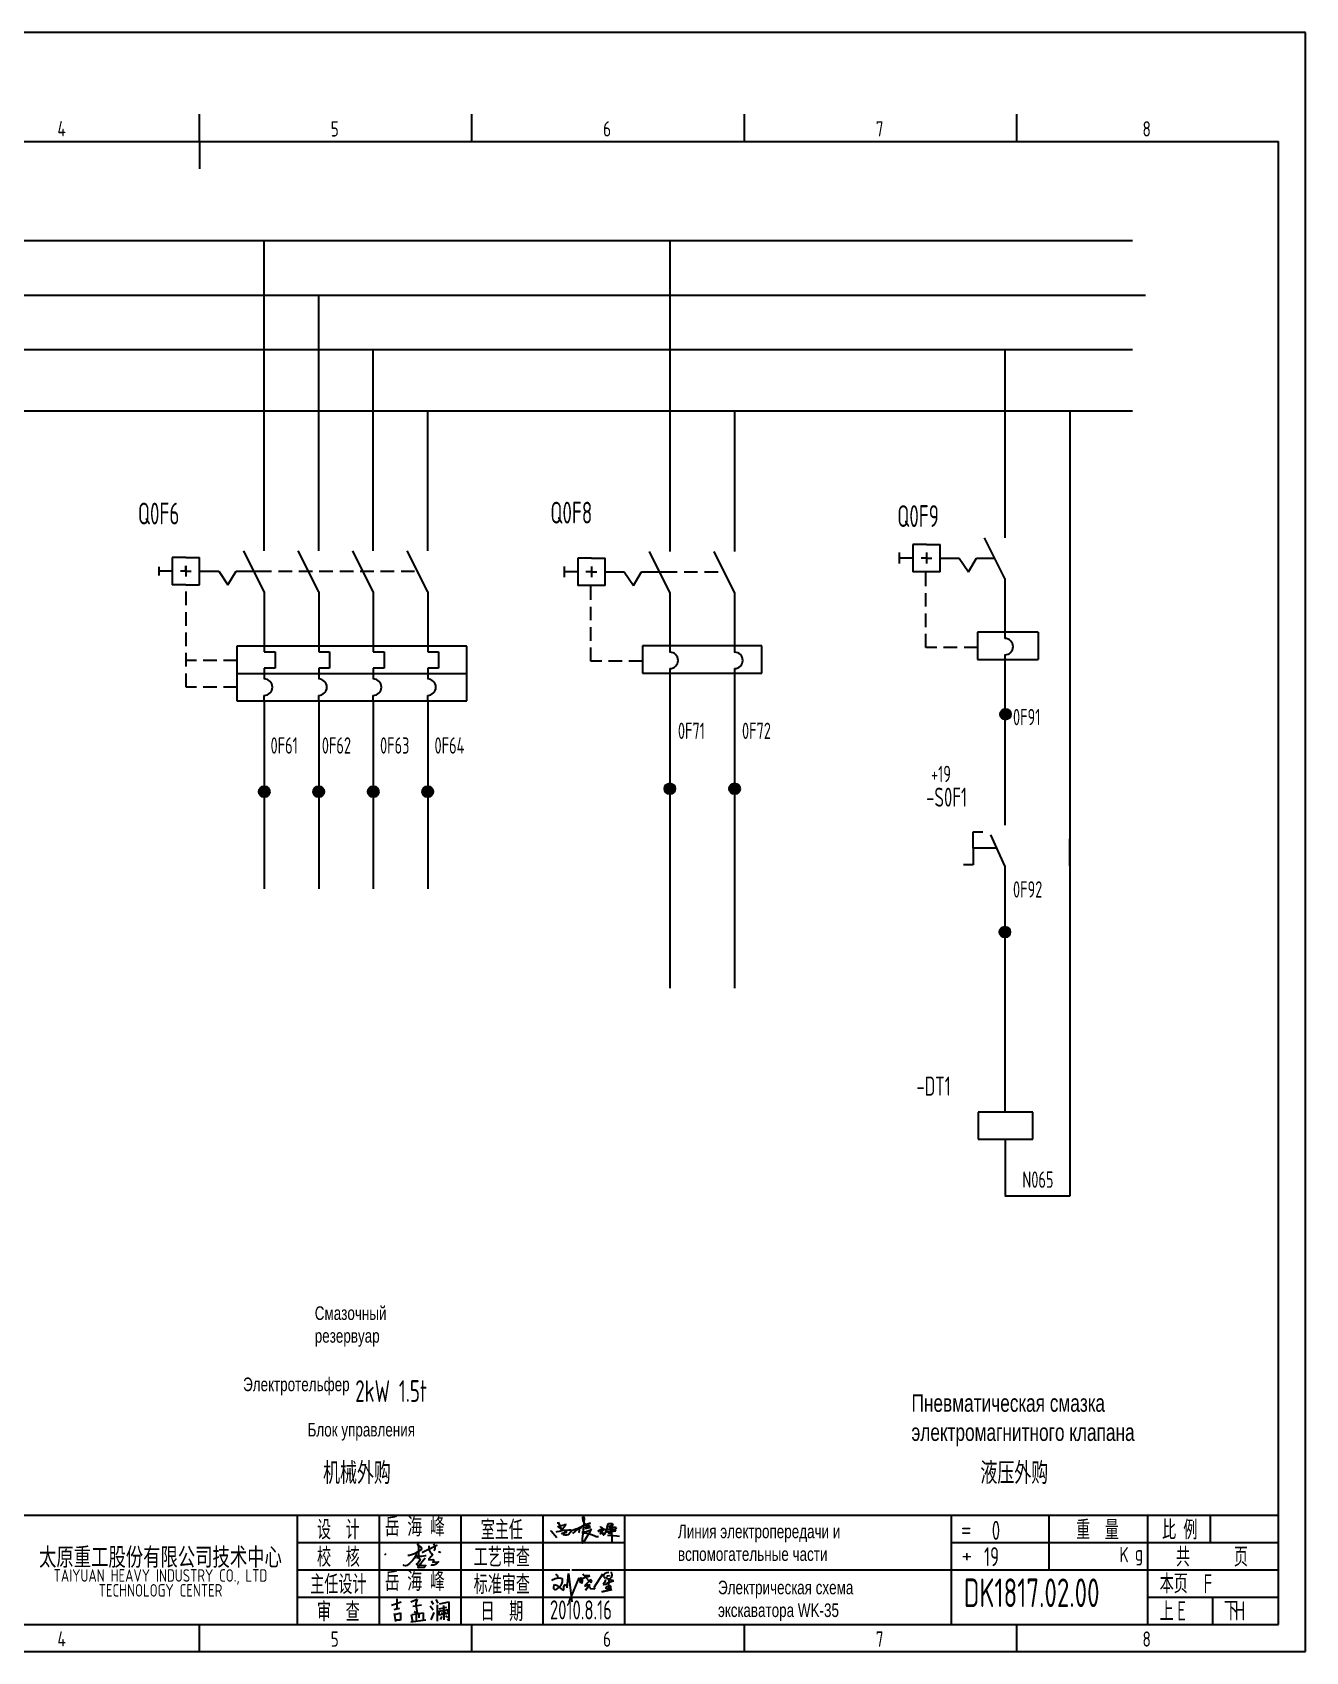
# Model space of a CAD drawing. Header units: millimetres. Extents: x 743 to 25007, y -5378 to 2245.
# Drawn here: x 6017.9 to 6251.5, y -1169 to -872 of the extents above; entities that cross this region are included whole.
import ezdxf
from ezdxf.enums import TextEntityAlignment as Align

# ---------------------------------------------------------------- set-up
doc = ezdxf.new("R2010")
doc.units = ezdxf.units.MM
doc.header["$LTSCALE"] = 10
doc.header["$MEASUREMENT"] = 0
doc.linetypes.add('DASHED2', pattern=[0.375, 0.25, -0.125])
doc.linetypes.add('HIDDEN', pattern=[0.375, 0.25, -0.125])
for name, color, linetype in [('11', 3, 'Continuous'), ('CONTINUOUS', 7, 'Continuous'), ('DASHED', 7, 'HIDDEN')]:
    doc.layers.add(name, color=color, linetype=linetype)
doc.styles.add('ROMAN', font='ROMANC.shx', dxfattribs={"width": 0.7, "height": 0.7})
doc.styles.get("Standard").update_dxf_attribs({"font": 'isocp', "width": 0.707, "bigfont": 'intecad.shx'})

# ---------------------------------------------------------------- blocks, each defined once
blk = doc.blocks.new('A$C5BE500A0')
for p, q in [((15.3, 41.2), (22.2, 26.1)), ((15.3, 40.1), (15.3, 41.2)), ((15.4, 37.7), (15.3, 40.1)), ((15.4, 32.4), (21, 34.6)), ((15.5, 31.8), (15.4, 32.4)), ((21, 34.6), (24.5, 35.1)), ((24.5, 35.1), (28.2, 35.6)), ((29.4, 34), (26.8, 30.7)), ((28.2, 35.6), (30.2, 36.8)), ((30.2, 38), (29.4, 34)), ((30.2, 36.8), (30.2, 38)), ((59.1, 30.4), (64.7, 33.7)), ((64.4, 48.9), (64.5, 51.6)), ((65.3, 44.3), (64.4, 48.9)), ((64.5, 51.6), (65.9, 52.2)), ((67.1, 48.5), (64.5, 17.9)), ((64.7, 33.7), (72, 37.3)), ((67.5, 39.5), (65.3, 44.3)), ((65.9, 52.2), (66.5, 51.5)), ((66.5, 51.5), (67.1, 48.5)), ((70.3, 36.3), (67.5, 39.5)), ((69.9, 34.1), (69.7, 33.3)), ((69.7, 33.3), (71.9, 33.6)), ((74.6, 36.5), (69.9, 34.1)), ((73.8, 32.8), (70.3, 36.3)), ((71.9, 33.6), (75.3, 34.2)), ((72, 37.3), (77.8, 39)), ((77.7, 30.8), (73.8, 32.8)), ((79.7, 39.2), (74.6, 36.5)), ((76.7, 32.6), (74.8, 31.8)), ((75.3, 34.2), (77, 34.5)), ((77.7, 33.5), (76.7, 32.6)), ((77, 34.5), (78, 34.1)), ((78, 34.1), (77.7, 33.5)), ((77.8, 39), (79.7, 39.2)), ((117.4, 32.7), (112.9, 30.9)), ((113.3, 30.9), (114.4, 35)), ((114.4, 35), (115.4, 38.4)), ((115.4, 38.4), (118.1, 38.8)), ((122.1, 34.8), (117.4, 32.7)), ((118.1, 38.8), (123.3, 38.3)), ((124.7, 36.8), (122.1, 34.8)), ((123.3, 38.3), (124.7, 36.8)), ((0, 24.1), (1.5, 23.9)), ((1.5, 23.9), (12.6, 10.8)), ((11.6, 21), (13.8, 22.8)), ((13.8, 22.8), (17.9, 23.5)), ((19.1, 30.1), (15.5, 31.8)), ((17.9, 23.5), (26, 24.9)), ((22.2, 26.1), (19.1, 30.1)), ((22.6, 18.1), (23.6, 19.3)), ((23.7, 17.3), (22.6, 18.1)), ((23.3, 27.9), (23.1, 27.8)), ((25.3, 29.5), (23.3, 27.9)), ((23.6, 19.3), (25.8, 19.9)), ((26.1, 16.2), (24.9, 15)), ((26.8, 30.7), (25.3, 29.5)), ((25.8, 19.9), (29.2, 20.8)), ((26, 24.9), (36.8, 26.1)), ((28.4, 20), (26.1, 16.2)), ((29.4, 15.2), (28.2, 15.7)), ((29.5, 22.1), (28.4, 20)), ((29.2, 20.8), (33, 21.4)), ((32.4, 15.1), (29.4, 15.2)), ((30.2, 22.7), (29.5, 22.1)), ((31.6, 22.6), (30.2, 22.7)), ((32.8, 22.1), (31.6, 22.6)), ((35, 16.2), (32.4, 15.1)), ((33, 21.4), (32.8, 22.1)), ((37.6, 17.7), (35, 16.2)), ((36.8, 26.1), (40.9, 26)), ((39.7, 20.3), (37.6, 17.7)), ((40.8, 21.6), (39.7, 20.3)), ((40.2, 22.8), (44.3, 25.4)), ((41.7, 24.4), (40.8, 21.6)), ((40.9, 26), (41.7, 24.4)), ((44.3, 25.4), (50.6, 27.7)), ((44.7, 18.7), (49.1, 22.6)), ((49.1, 22.6), (54.4, 27.2)), ((50.6, 27.7), (56.2, 29.3)), ((54.4, 27.2), (59.1, 30.4)), ((56.8, 20.6), (55.9, 19.6)), ((56.2, 29.3), (60.8, 29.6)), ((56.7, 31.7), (57.4, 29.6)), ((57.6, 25), (56.8, 20.6)), ((57.4, 29.6), (57.6, 25)), ((60.8, 29.6), (62.2, 29.2)), ((66.6, 21), (62.5, 20.6)), ((62.5, 20.6), (75.7, 18.4)), ((64.5, 17.9), (63.3, 8.5)), ((63.3, 8.5), (63.5, 0.1)), ((63.5, 0.1), (64.3, 0)), ((64.3, 0), (67.5, 2.5)), ((69.8, 21.4), (66.6, 21)), ((67.5, 2.5), (73.8, 13.7)), ((68.3, 28.6), (72.6, 29.4)), ((69.3, 29), (68.3, 28.6)), ((72, 30.5), (69.3, 29)), ((76.7, 24.1), (69.8, 21.4)), ((74.8, 31.8), (72, 30.5)), ((72.6, 29.4), (78.2, 30.4)), ((73.8, 13.7), (77.7, 20)), ((75.7, 18.4), (81.9, 16.6)), ((79.9, 25.4), (76.7, 24.1)), ((80.1, 30.5), (77.7, 30.8)), ((77.7, 20), (81.2, 25.6)), ((78.2, 30.4), (80.1, 30.5)), ((82.1, 26.9), (79.9, 25.4)), ((81.2, 25.6), (82.1, 26.9)), ((81.9, 16.6), (87.3, 14.8)), ((87.3, 14.8), (91.3, 12.9)), ((91.3, 12.9), (94.8, 12.6)), ((94.5, 25.2), (94.9, 23.9)), ((94.8, 12.6), (95.8, 12.8)), ((94.9, 23.9), (95.3, 23)), ((95.3, 23), (95.8, 22.8)), ((95.8, 22.8), (97, 23.3)), ((97, 23.3), (97.8, 25.3)), ((98.5, 23.8), (97.4, 25.9)), ((97.8, 25.3), (100.8, 27)), ((101.1, 23.3), (98.5, 23.8)), ((99, 31.4), (100.1, 32)), ((100.7, 21.1), (99.2, 17.4)), ((99.2, 17.4), (101.9, 20.9)), ((100.1, 32), (101.1, 31.6)), ((102.1, 27.7), (100.7, 21.1)), ((100.8, 27), (103.5, 26.5)), ((101.1, 31.6), (102.1, 30.6)), ((103.3, 23.7), (101.1, 23.3)), ((101.9, 20.9), (103.1, 21.8)), ((102.1, 30.6), (102.1, 27.7)), ((103.1, 21.8), (103.7, 20.1)), ((104.7, 23.9), (103.3, 23.7)), ((103.5, 26.5), (104.5, 25.2)), ((103.7, 20.1), (103.9, 18.5)), ((103.9, 18.5), (105, 16.1)), ((104.2, 28.7), (108.3, 26.3)), ((104.5, 25.2), (104.7, 23.9)), ((105, 16.1), (106.4, 15.7)), ((106.4, 15.7), (107.7, 17.3)), ((107.7, 17.3), (110.9, 22.6)), ((108.3, 26.3), (115.7, 20.2)), ((110.9, 22.6), (113.3, 30.9)), ((111.7, 21.6), (125.7, 23.5)), ((115.4, 22.1), (111.7, 21.6)), ((112.9, 30.9), (112.3, 30.9)), ((112.9, 26.9), (127.4, 26.5)), ((124.7, 26.6), (112.9, 26.9)), ((113.4, 15.2), (124.8, 14.7)), ((122.5, 23.3), (115.4, 22.1)), ((115.7, 20.2), (118.5, 18.9)), ((116.7, 30.8), (120.9, 31.8)), ((118.5, 18.9), (120.8, 19.6)), ((120.8, 19.6), (121.1, 20.7)), ((120.9, 31.8), (124.1, 32)), ((121.7, 31.5), (122.2, 1.9)), ((123, 28.1), (121.7, 31.5)), ((126.4, 24.6), (122.5, 23.3)), ((128.2, 25.5), (123, 28.1)), ((124.1, 32), (129.1, 31.3)), ((128.1, 26.7), (124.7, 26.6)), ((124.8, 14.7), (132, 14.1)), ((125.7, 23.5), (130.1, 23.8)), ((127.4, 26.5), (126.4, 24.6)), ((130.2, 28.3), (128.1, 26.7)), ((130.5, 24.3), (128.2, 25.5)), ((129.1, 31.3), (130.7, 30.3)), ((130.1, 23.8), (130.5, 24.3)), ((130.7, 30.3), (130.2, 28.3)), ((132, 14.1), (137.3, 13.6))]:
    blk.add_line(p, q)
blk = doc.blocks.new('lf')
for points in [[(409.4, 317.6), (411.9, 317.6), (420.7, 320.5), (429.4, 326.1), (429, 328.4), (426.7, 330.1), (424.2, 331.3), (423.4, 332.6), (424.4, 333.4), (425, 330.7), (425, 327.4), (425, 324.7), (424.8, 321.8), (424.8, 320.3), (424.8, 318.7), (425, 314.7), (425, 313), (424.8, 313)], [(432.1, 320.3), (430.6, 321.6), (450.9, 331.7), (450.9, 332.2)], [(439.5, 330.9), (440, 324.5), (442, 320.7)], [(446.2, 333.8), (448.1, 330.5), (448.1, 326.7), (446.6, 323.8)], [(421.5, 320.1), (421.3, 317.6), (420, 315.1), (418.6, 312.6), (416.7, 310.5), (414.9, 308.5), (411.9, 305.6), (410.1, 304.1), (408, 302.6), (406.1, 302), (403.6, 302.6), (403.6, 303.5), (403.9, 303.5)], [(421.3, 316.2), (424.8, 315.9), (427.1, 316), (429.8, 316), (434.8, 316.8), (436, 316.8)], [(421.9, 314.1), (423.8, 314.1), (425.4, 313.7), (426, 313), (426.9, 312), (427.1, 312), (426.5, 310.5), (426.1, 309.5), (424.2, 306.6), (423.1, 305.4), (422.1, 304.5), (423.2, 303.3), (427.3, 303.1), (429.8, 303.1), (432.3, 302.9), (435.4, 302.7), (433.1, 299.9), (424.6, 299.5), (424, 300.4), (425.6, 303.3), (434.3, 313.5)], [(441.8, 320.7), (443.7, 320.1), (444.9, 317.6), (443.1, 315.5), (439.7, 311.8), (439.8, 310.6), (445.4, 311.2), (447, 310.3), (445.6, 307.4), (453.6, 308), (450.3, 304.7), (447, 303.3), (443.7, 303.1), (442.9, 303.7)], [(453.4, 322.4), (454.9, 322.2), (455.7, 321.8), (456.1, 321.6), (456.3, 321.4)]]:
    blk.add_lwpolyline(points)

msp = doc.modelspace()

# ---------------------------------------------------------------- hatches: boundary and pattern name
at = {"linetype": 'HIDDEN'}
h = msp.add_hatch(color=0, dxfattribs=at)
edge = h.paths.add_edge_path()
edge.add_arc((6196.43, -997.03), 1, 0, 360)
h = msp.add_hatch(color=0, dxfattribs=at)
edge = h.paths.add_edge_path()
edge.add_arc((6134.83, -1010.7), 1, 0, 360)
h = msp.add_hatch(color=0, dxfattribs=at)
edge = h.paths.add_edge_path()
edge.add_arc((6146.72, -1010.7), 1, 0, 360)
h = msp.add_hatch(color=0, dxfattribs=at)
edge = h.paths.add_edge_path()
edge.add_arc((6060.4, -1011.23), 1, 0, 360)
h = msp.add_hatch(color=0, dxfattribs=at)
edge = h.paths.add_edge_path()
edge.add_arc((6070.4, -1011.23), 1, 0, 360)
h = msp.add_hatch(color=0, dxfattribs=at)
edge = h.paths.add_edge_path()
edge.add_arc((6080.4, -1011.23), 1, 0, 360)
h = msp.add_hatch(color=0, dxfattribs=at)
edge = h.paths.add_edge_path()
edge.add_arc((6090.4, -1011.23), 1, 0, 360)
h = msp.add_hatch(color=0, dxfattribs=at)
edge = h.paths.add_edge_path()
edge.add_arc((6196.31, -1036.98), 1, 0, 360)

# ---------------------------------------------------------------- linework, layer by layer
at = {"linetype": 'DASHED2'}
msp.add_line((6041.04, -969.97), (6041.04, -971.58), dxfattribs=at)
for p, q in [((6134.83, -1010.11), (6134.83, -1010.84)), ((6146.72, -1010.8), (6146.72, -1047.26)), ((6190.49, -1021.62), (6190.49, -1018.61)), ((6190.49, -1018.61), (6192.24, -1018.61)), ((6208.2, -1017.36), (6208.2, -1085.39)), ((6194.88, -1021.62), (6190.49, -1021.62)), ((6190.49, -1021.62), (6190.49, -1024.63)), ((6190.49, -1021.62), (6190.49, -1024.63)), ((6190.49, -1024.63), (6188.74, -1024.63)), ((6196.33, -1024.81), (6196.31, -1036.98)), ((6196.3, -1036.98), (6196.3, -1069.99)), ((6196.4, -1085.28), (6196.4, -1074.97)), ((6196.32, -1085.34), (6208.26, -1085.34)), ((6126.5, -1153.96), (6186.5, -1153.96)), ((6083.73, -1160.45), (6085.55, -1159.8)), ((6084.25, -1161.23), (6085.29, -1160.97)), ((6084.51, -1160.97), (6084.51, -1160.97)), ((6084.74, -1159.27), (6084.74, -1161.08)), ((6087.29, -1159.85), (6088.46, -1159.33)), ((6087.29, -1159.85), (6087.29, -1159.85)), ((6087.68, -1160.62), (6089.23, -1160.37)), ((6088.46, -1159.33), (6088.2, -1160.11)), ((6088.2, -1160.11), (6088.2, -1160.37)), ((6088.2, -1160.37), (6088.46, -1161.92)), ((6090.87, -1160.56), (6091.42, -1161.29)), ((6091.05, -1159.62), (6091.42, -1160.26)), ((6091.87, -1159.41), (6092.24, -1160.05)), ((6092.12, -1160.35), (6092.12, -1163.35)), ((6092.48, -1161.14), (6093.91, -1160.83)), ((6092.57, -1160.2), (6094.27, -1159.83)), ((6093.27, -1160.5), (6093.36, -1163.11)), ((6094.27, -1159.83), (6094.3, -1159.83)), ((6094.3, -1159.83), (6094.3, -1163.29)), ((6084.25, -1162), (6084.51, -1163.43)), ((6084.38, -1162.13), (6085.42, -1161.87)), ((6085.42, -1163.17), (6084.38, -1163.17)), ((6085.42, -1161.87), (6085.42, -1163.17)), ((6087.3, -1163.48), (6090.06, -1163.11)), ((6087.36, -1162.13), (6087.62, -1163.43)), ((6087.49, -1162.13), (6089.56, -1161.87)), ((6088.46, -1161.92), (6087.94, -1161.66)), ((6088.27, -1162.13), (6088.27, -1163.17)), ((6088.79, -1162), (6088.79, -1162.78)), ((6089.56, -1161.87), (6089.56, -1163.3)), ((6091.05, -1163.11), (6091.57, -1161.77)), ((6092.42, -1161.5), (6092.45, -1162.2)), ((6094.12, -1161.29), (6092.45, -1161.62)), ((6092.45, -1162.2), (6094.24, -1161.9)), ((6093.01, -1162.54), (6092.67, -1163.05)), ((6092.88, -1161.8), (6093.06, -1161.96)), ((6093.69, -1161.62), (6093.51, -1161.96)), ((6093.69, -1162.37), (6094.03, -1162.71)), ((6094.3, -1163.29), (6094.03, -1162.99)), ((6094.24, -1161.9), (6094.12, -1161.29))]:
    msp.add_line(p, q)
at = {"color": 0, "linetype": 'ByBlock'}
msp.add_line((6196.33, -1024.81), (6193.74, -1019.12), dxfattribs=at)
at = {"layer": 'CONTINUOUS', "color": 3}
for p, q in [((6251.5, -871.96), (5831.5, -871.96)), ((6251.5, -1168.96), (6251.5, -871.96)), ((5831.5, -1168.96), (6251.5, -1168.96))]:
    msp.add_line(p, q, dxfattribs=at)
at = {"layer": 'CONTINUOUS'}
for p, q in [((6048.5, -891.96), (6048.5, -886.96)), ((5851.5, -891.96), (6246.5, -891.96)), ((6048.5, -891.96), (6048.5, -896.96)), ((6246.5, -1163.96), (6246.5, -891.96)), ((5868.93, -910.15), (6219.72, -910.15)), ((6060.4, -967.06), (6060.4, -910.15)), ((6134.83, -910.15), (6134.83, -967.18)), ((5868.93, -920.15), (6222.13, -920.15)), ((6070.4, -967.06), (6070.4, -920.15)), ((5868.93, -930.15), (6219.72, -930.15)), ((6080.4, -967.06), (6080.4, -930.15)), ((6196.31, -930.15), (6196.31, -964.66)), ((5868.93, -941.37), (6219.72, -941.37)), ((6090.4, -967.06), (6090.4, -941.37)), ((6146.72, -941.37), (6146.72, -967.18)), ((6208.2, -941.37), (6208.2, -1017.36)), ((6196.31, -972.16), (6192.56, -964.66)), ((6060.4, -974.56), (6056.65, -967.06)), ((6070.4, -974.56), (6066.65, -967.06)), ((6080.4, -974.56), (6076.65, -967.06)), ((6090.4, -974.56), (6086.65, -967.06)), ((6134.83, -974.68), (6131.08, -967.18)), ((6146.72, -974.68), (6142.97, -967.18)), ((6176.92, -967.38), (6176.92, -969.38)), ((6181.92, -965.88), (6179.42, -965.88)), ((6179.42, -965.88), (6179.42, -970.88)), ((6181.92, -965.88), (6184.42, -965.88)), ((6181.92, -967.38), (6181.92, -969.38)), ((6184.42, -970.88), (6184.42, -965.88)), ((6043.51, -970.78), (6041.01, -970.78)), ((6046.01, -968.28), (6043.51, -968.28)), ((6043.51, -968.28), (6043.51, -973.28)), ((6046.01, -970.78), (6045.01, -970.78)), ((6046.01, -968.28), (6048.51, -968.28)), ((6046.01, -970.78), (6046.01, -969.78)), ((6046.01, -969.78), (6046.01, -971.78)), ((6046.01, -969.78), (6046.01, -971.78)), ((6046.01, -970.78), (6047.01, -970.78)), ((6048.51, -973.28), (6048.51, -968.28)), ((6048.51, -970.78), (6052.04, -970.78)), ((6052.04, -970.78), (6053.72, -973.32)), ((6053.72, -973.32), (6055.23, -970.81)), ((6055.23, -970.81), (6059.25, -970.81)), ((6115.44, -969.9), (6115.44, -971.9)), ((6117.94, -970.9), (6115.44, -970.9)), ((6120.44, -968.4), (6117.94, -968.4)), ((6117.94, -968.4), (6117.94, -973.4)), ((6120.44, -970.9), (6119.44, -970.9)), ((6120.44, -968.4), (6122.94, -968.4)), ((6120.44, -969.9), (6120.44, -971.9)), ((6120.44, -970.9), (6121.44, -970.9)), ((6122.94, -973.4), (6122.94, -968.4)), ((6122.94, -970.9), (6126.46, -970.9)), ((6126.46, -970.9), (6128.14, -973.44)), ((6128.14, -973.44), (6129.65, -970.93)), ((6129.65, -970.93), (6133.68, -970.93)), ((6179.42, -968.38), (6176.92, -968.38)), ((6184.44, -970.88), (6179.42, -970.88)), ((6181.92, -968.38), (6180.92, -968.38)), ((6181.92, -968.38), (6182.92, -968.38)), ((6184.42, -968.38), (6187.94, -968.38)), ((6187.94, -968.38), (6189.62, -970.92)), ((6189.62, -970.92), (6191.13, -968.41)), ((6191.13, -968.41), (6194.43, -968.41)), ((6046.01, -973.28), (6043.51, -973.28)), ((6046.01, -973.28), (6048.51, -973.28)), ((6122.96, -973.4), (6117.94, -973.4)), ((6196.31, -972.16), (6196.31, -982.16)), ((6060.4, -974.56), (6060.4, -984.56)), ((6070.4, -974.56), (6070.4, -984.56)), ((6080.4, -974.56), (6080.4, -984.56)), ((6090.4, -974.56), (6090.4, -984.56)), ((6134.83, -974.68), (6134.83, -984.68)), ((6146.72, -974.68), (6146.72, -984.68)), ((6202.4, -981.96), (6191.31, -981.96)), ((6191.31, -981.96), (6191.31, -986.96)), ((6196.31, -981.13), (6196.31, -983.13)), ((6202.4, -981.96), (6202.4, -986.96)), ((6055.4, -984.56), (6055.4, -994.56)), ((6097.59, -984.56), (6055.4, -984.56)), ((6060.4, -984.56), (6060.4, -985.56)), ((6060.4, -985.56), (6062.4, -985.56)), ((6062.4, -985.56), (6062.4, -988.56)), ((6070.4, -984.56), (6070.4, -985.56)), ((6070.4, -985.56), (6072.4, -985.56)), ((6072.4, -985.56), (6072.4, -988.56)), ((6080.4, -984.56), (6080.4, -985.56)), ((6080.4, -985.56), (6082.4, -985.56)), ((6082.4, -985.56), (6082.4, -988.56)), ((6090.4, -984.56), (6090.4, -985.56)), ((6090.4, -985.56), (6092.4, -985.56)), ((6092.4, -985.56), (6092.4, -988.56)), ((6097.59, -994.56), (6097.59, -984.56)), ((6151.72, -984.48), (6129.83, -984.48)), ((6129.83, -984.48), (6129.83, -989.48)), ((6134.83, -983.65), (6134.83, -985.65)), ((6146.72, -983.65), (6146.72, -985.65)), ((6151.72, -989.48), (6151.72, -984.48)), ((6060.4, -988.56), (6060.4, -990.56)), ((6062.4, -988.56), (6060.4, -988.56)), ((6070.4, -988.56), (6070.4, -990.56)), ((6072.4, -988.56), (6070.4, -988.56)), ((6082.4, -988.56), (6080.4, -988.56)), ((6080.4, -988.56), (6080.4, -990.56)), ((6092.4, -988.56), (6090.4, -988.56)), ((6090.4, -988.56), (6090.4, -990.56)), ((6134.83, -988.65), (6134.83, -1010.11)), ((6146.72, -988.65), (6146.72, -1010.11)), ((6191.31, -986.96), (6202.4, -986.96)), ((6196.31, -986.13), (6196.31, -1017.36)), ((6055.4, -989.56), (6097.59, -989.56)), ((6129.83, -989.48), (6151.72, -989.48)), ((6055.4, -994.56), (6097.59, -994.56)), ((6060.4, -994.56), (6060.4, -993.56)), ((6060.4, -994.56), (6060.4, -1029.06)), ((6070.4, -994.56), (6070.4, -993.56)), ((6070.4, -994.56), (6070.4, -1029.06)), ((6080.4, -994.56), (6080.4, -993.56)), ((6080.4, -994.56), (6080.4, -1029.06)), ((6090.4, -994.56), (6090.4, -993.56)), ((6090.4, -994.56), (6090.4, -1029.06)), ((6060.4, -1011.27), (6060.4, -1011.27)), ((6070.4, -1011.27), (6070.4, -1011.27)), ((6080.4, -1011.27), (6080.4, -1011.27)), ((6090.4, -1011.27), (6090.4, -1011.27)), ((6134.83, -1010.75), (6134.83, -1010.75)), ((6134.83, -1010.8), (6134.83, -1047.26)), ((6146.72, -1010.11), (6146.72, -1016.53)), ((6146.72, -1010.75), (6146.72, -1010.75)), ((6208.2, -1024.86), (6208.2, -1019.86)), ((6196.31, -1037.02), (6196.31, -1037.02)), ((6208.2, -1037.02), (6208.2, -1037.02)), ((6201.42, -1069.99), (6191.42, -1069.99)), ((6191.42, -1069.99), (6191.42, -1074.99)), ((6201.42, -1074.99), (6201.42, -1069.99)), ((6191.42, -1074.99), (6196.42, -1074.99)), ((6196.42, -1074.99), (6201.42, -1074.99)), ((6234, -1143.96), (6234, -1148.96)), ((6082.51, -1151.19), (6082.76, -1150.98)), ((6082.51, -1151.19), (6082.76, -1150.98)), ((6082.51, -1151.19), (6082.76, -1150.98)), ((6082.51, -1151.19), (6082.76, -1150.98)), ((6113.82, -1154.77), (6114.18, -1154.97)), ((6113.82, -1154.77), (6114.18, -1154.97)), ((6113.82, -1154.77), (6114.18, -1154.97)), ((6113.82, -1154.77), (6114.18, -1154.97)), ((6114.18, -1154.97), (6114.23, -1155.12)), ((6114.18, -1154.97), (6114.23, -1155.12)), ((6114.18, -1154.97), (6114.23, -1155.12)), ((6114.18, -1154.97), (6114.23, -1155.12)), ((6114.23, -1155.12), (6114.23, -1155.43)), ((6114.23, -1155.12), (6114.23, -1155.43)), ((6114.23, -1155.12), (6114.23, -1155.43)), ((6114.23, -1155.12), (6114.23, -1155.43)), ((6115.97, -1157.26), (6116.22, -1154.61)), ((6115.97, -1157.26), (6116.22, -1154.61)), ((6115.97, -1157.26), (6116.22, -1154.61)), ((6115.97, -1157.26), (6116.22, -1154.61)), ((6116.22, -1154.61), (6116.83, -1159.81)), ((6116.22, -1154.61), (6116.83, -1159.81)), ((6116.22, -1154.61), (6116.83, -1159.81)), ((6116.22, -1154.61), (6116.83, -1159.81)), ((6118.87, -1154.76), (6120.01, -1156.04)), ((6119.05, -1154.98), (6118.87, -1154.76)), ((6118.87, -1154.76), (6120.01, -1156.04)), ((6119.05, -1154.98), (6118.87, -1154.76)), ((6118.87, -1154.76), (6120.01, -1156.04)), ((6119.05, -1154.98), (6118.87, -1154.76)), ((6118.87, -1154.76), (6120.01, -1156.04)), ((6119.05, -1154.98), (6118.87, -1154.76)), ((6118.91, -1155.49), (6119.31, -1155.31)), ((6118.91, -1155.49), (6119.31, -1155.31)), ((6118.91, -1155.49), (6119.31, -1155.31)), ((6118.91, -1155.49), (6119.31, -1155.31)), ((6120.16, -1155.05), (6119.05, -1154.98)), ((6120.16, -1155.05), (6119.05, -1154.98)), ((6120.16, -1155.05), (6119.05, -1154.98)), ((6120.16, -1155.05), (6119.05, -1154.98)), ((6119.31, -1155.31), (6119.82, -1155.16)), ((6119.31, -1155.31), (6119.82, -1155.16)), ((6119.31, -1155.31), (6119.82, -1155.16)), ((6119.31, -1155.31), (6119.82, -1155.16)), ((6119.82, -1155.16), (6120.16, -1155.05)), ((6119.82, -1155.16), (6120.16, -1155.05)), ((6119.82, -1155.16), (6120.16, -1155.05)), ((6119.82, -1155.16), (6120.16, -1155.05)), ((6121.03, -1157.05), (6122.53, -1154.67)), ((6121.03, -1157.05), (6122.53, -1154.67)), ((6121.03, -1157.05), (6122.53, -1154.67)), ((6121.03, -1157.05), (6122.53, -1154.67)), ((6122.52, -1154.74), (6122.65, -1155.17)), ((6122.52, -1154.74), (6122.65, -1155.17)), ((6122.52, -1154.74), (6122.65, -1155.17)), ((6122.52, -1154.74), (6122.65, -1155.17)), ((6122.62, -1155.01), (6122.98, -1154.58)), ((6122.62, -1155.01), (6122.98, -1154.58)), ((6122.62, -1155.01), (6122.98, -1154.58)), ((6122.62, -1155.01), (6122.98, -1154.58)), ((6122.65, -1155.17), (6122.88, -1155.43)), ((6122.65, -1155.17), (6122.88, -1155.43)), ((6122.65, -1155.17), (6122.88, -1155.43)), ((6122.65, -1155.17), (6122.88, -1155.43)), ((6122.98, -1154.58), (6123.27, -1154.48)), ((6122.98, -1154.58), (6123.27, -1154.48)), ((6122.98, -1154.58), (6123.27, -1154.48)), ((6122.98, -1154.58), (6123.27, -1154.48)), ((6123.21, -1155.43), (6123.27, -1155.2)), ((6123.21, -1155.43), (6123.27, -1155.2)), ((6123.21, -1155.43), (6123.27, -1155.2)), ((6123.21, -1155.43), (6123.27, -1155.2)), ((6123.27, -1154.48), (6123.66, -1154.39)), ((6123.27, -1154.48), (6123.66, -1154.39)), ((6123.27, -1154.48), (6123.66, -1154.39)), ((6123.27, -1154.48), (6123.66, -1154.39)), ((6123.27, -1155.2), (6123.47, -1155.04)), ((6123.27, -1155.2), (6123.47, -1155.04)), ((6123.27, -1155.2), (6123.47, -1155.04)), ((6123.27, -1155.2), (6123.47, -1155.04)), ((6123.47, -1155.04), (6123.73, -1154.97)), ((6123.47, -1155.04), (6123.73, -1154.97)), ((6123.47, -1155.04), (6123.73, -1154.97)), ((6123.47, -1155.04), (6123.73, -1154.97)), ((6123.73, -1154.97), (6123.83, -1154.94)), ((6123.73, -1154.97), (6123.83, -1154.94)), ((6123.73, -1154.97), (6123.83, -1154.94)), ((6123.73, -1154.97), (6123.83, -1154.94)), ((6123.93, -1154.39), (6124.15, -1154.52)), ((6123.93, -1154.39), (6124.15, -1154.52)), ((6123.93, -1154.39), (6124.15, -1154.52)), ((6123.93, -1154.39), (6124.15, -1154.52)), ((6124.19, -1154.91), (6124.09, -1155.36)), ((6124.19, -1154.91), (6124.09, -1155.36)), ((6124.19, -1154.91), (6124.09, -1155.36)), ((6124.19, -1154.91), (6124.09, -1155.36)), ((6124.15, -1154.52), (6124.19, -1154.91)), ((6124.15, -1154.52), (6124.19, -1154.91)), ((6124.15, -1154.52), (6124.19, -1154.91)), ((6124.15, -1154.52), (6124.19, -1154.91)), ((6113.16, -1155.94), (6113.41, -1155.73)), ((6113.16, -1155.94), (6113.41, -1155.73)), ((6113.16, -1155.94), (6113.41, -1155.73)), ((6113.16, -1155.94), (6113.41, -1155.73)), ((6113.41, -1155.73), (6113.77, -1155.58)), ((6113.41, -1155.73), (6113.77, -1155.58)), ((6113.41, -1155.73), (6113.77, -1155.58)), ((6113.41, -1155.73), (6113.77, -1155.58)), ((6113.52, -1157.16), (6113.62, -1156.8)), ((6113.52, -1157.16), (6113.62, -1156.8)), ((6113.52, -1157.16), (6113.62, -1156.8)), ((6113.52, -1157.16), (6113.62, -1156.8)), ((6113.52, -1157.47), (6113.52, -1157.16)), ((6113.52, -1157.47), (6113.52, -1157.16)), ((6113.52, -1157.47), (6113.52, -1157.16)), ((6113.52, -1157.47), (6113.52, -1157.16)), ((6113.77, -1157.72), (6113.52, -1157.47)), ((6113.77, -1157.72), (6113.52, -1157.47)), ((6113.77, -1157.72), (6113.52, -1157.47)), ((6113.77, -1157.72), (6113.52, -1157.47)), ((6113.62, -1156.8), (6113.67, -1156.65)), ((6113.62, -1156.8), (6113.67, -1156.65)), ((6113.62, -1156.8), (6113.67, -1156.65)), ((6113.62, -1156.8), (6113.67, -1156.65)), ((6113.67, -1156.65), (6113.87, -1156.7)), ((6113.67, -1156.65), (6113.87, -1156.7)), ((6113.67, -1156.65), (6113.87, -1156.7)), ((6113.67, -1156.65), (6113.87, -1156.7)), ((6113.77, -1155.58), (6114.13, -1155.48)), ((6113.77, -1155.58), (6114.13, -1155.48)), ((6113.77, -1155.58), (6114.13, -1155.48)), ((6113.77, -1155.58), (6114.13, -1155.48)), ((6114.44, -1157.16), (6113.77, -1157.72)), ((6114.44, -1157.16), (6113.77, -1157.72)), ((6114.44, -1157.16), (6113.77, -1157.72)), ((6114.44, -1157.16), (6113.77, -1157.72)), ((6113.87, -1156.7), (6114.23, -1156.86)), ((6113.87, -1156.7), (6114.23, -1156.86)), ((6113.87, -1156.7), (6114.23, -1156.86)), ((6113.87, -1156.7), (6114.23, -1156.86)), ((6114.13, -1155.48), (6114.64, -1155.43)), ((6114.13, -1155.48), (6114.64, -1155.43)), ((6114.13, -1155.48), (6114.64, -1155.43)), ((6114.13, -1155.48), (6114.64, -1155.43)), ((6114.23, -1156.86), (6114.59, -1157.21)), ((6114.23, -1156.86), (6114.59, -1157.21)), ((6114.23, -1156.86), (6114.59, -1157.21)), ((6114.23, -1156.86), (6114.59, -1157.21)), ((6114.74, -1156.91), (6114.44, -1157.16)), ((6114.74, -1156.91), (6114.44, -1157.16)), ((6114.74, -1156.91), (6114.44, -1157.16)), ((6114.74, -1156.91), (6114.44, -1157.16)), ((6114.59, -1157.21), (6114.89, -1157.47)), ((6114.59, -1157.21), (6114.89, -1157.47)), ((6114.59, -1157.21), (6114.89, -1157.47)), ((6114.59, -1157.21), (6114.89, -1157.47)), ((6114.64, -1155.43), (6115.05, -1155.53)), ((6114.64, -1155.43), (6115.05, -1155.53)), ((6114.64, -1155.43), (6115.05, -1155.53)), ((6114.64, -1155.43), (6115.05, -1155.53)), ((6114.95, -1156.5), (6114.74, -1156.91)), ((6114.95, -1156.5), (6114.74, -1156.91)), ((6114.95, -1156.5), (6114.74, -1156.91)), ((6114.95, -1156.5), (6114.74, -1156.91)), ((6114.89, -1157.47), (6115.05, -1157.57)), ((6114.89, -1157.47), (6115.05, -1157.57)), ((6114.89, -1157.47), (6115.05, -1157.57)), ((6114.89, -1157.47), (6115.05, -1157.57)), ((6115.05, -1156.14), (6114.95, -1156.5)), ((6115.05, -1156.14), (6114.95, -1156.5)), ((6115.05, -1156.14), (6114.95, -1156.5)), ((6115.05, -1156.14), (6114.95, -1156.5)), ((6115.05, -1155.53), (6115.05, -1155.73)), ((6115.05, -1155.53), (6115.05, -1155.73)), ((6115.05, -1155.53), (6115.05, -1155.73)), ((6115.05, -1155.53), (6115.05, -1155.73)), ((6115.05, -1155.73), (6115.05, -1156.14)), ((6115.05, -1155.73), (6115.05, -1156.14)), ((6115.05, -1155.73), (6115.05, -1156.14)), ((6115.05, -1155.73), (6115.05, -1156.14)), ((6115.05, -1157.57), (6115.35, -1157.67)), ((6115.05, -1157.57), (6115.35, -1157.67)), ((6115.05, -1157.57), (6115.35, -1157.67)), ((6115.05, -1157.57), (6115.35, -1157.67)), ((6115.35, -1157.06), (6115.51, -1156.8)), ((6115.35, -1157.06), (6115.51, -1156.8)), ((6115.35, -1157.06), (6115.51, -1156.8)), ((6115.35, -1157.06), (6115.51, -1156.8)), ((6115.35, -1157.67), (6115.35, -1157.06)), ((6115.35, -1157.67), (6115.35, -1157.06)), ((6115.35, -1157.67), (6115.35, -1157.06)), ((6115.35, -1157.67), (6115.35, -1157.06)), ((6115.51, -1156.8), (6115.71, -1156.6)), ((6115.51, -1156.8), (6115.71, -1156.6)), ((6115.51, -1156.8), (6115.71, -1156.6)), ((6115.51, -1156.8), (6115.71, -1156.6)), ((6115.71, -1156.6), (6115.76, -1156.7)), ((6115.71, -1156.6), (6115.76, -1156.7)), ((6115.71, -1156.6), (6115.76, -1156.7)), ((6115.71, -1156.6), (6115.76, -1156.7)), ((6115.76, -1156.7), (6115.92, -1157.06)), ((6115.76, -1156.7), (6115.92, -1157.06)), ((6115.76, -1156.7), (6115.92, -1157.06)), ((6115.76, -1156.7), (6115.92, -1157.06)), ((6115.92, -1157.06), (6115.92, -1157.16)), ((6115.92, -1157.06), (6115.92, -1157.16)), ((6115.92, -1157.06), (6115.92, -1157.16)), ((6115.92, -1157.06), (6115.92, -1157.16)), ((6115.92, -1157.16), (6115.97, -1157.26)), ((6115.92, -1157.16), (6115.97, -1157.26)), ((6115.92, -1157.16), (6115.97, -1157.26)), ((6115.92, -1157.16), (6115.97, -1157.26)), ((6116.37, -1159.86), (6118.16, -1155.45)), ((6116.37, -1159.86), (6118.16, -1155.45)), ((6116.37, -1159.86), (6118.16, -1155.45)), ((6116.37, -1159.86), (6118.16, -1155.45)), ((6118.21, -1155.53), (6118.32, -1156)), ((6118.21, -1155.53), (6118.32, -1156)), ((6118.21, -1155.53), (6118.32, -1156)), ((6118.21, -1155.53), (6118.32, -1156)), ((6118.32, -1155.53), (6118.47, -1155.42)), ((6118.32, -1155.53), (6118.47, -1155.42)), ((6118.32, -1155.53), (6118.47, -1155.42)), ((6118.32, -1155.53), (6118.47, -1155.42)), ((6118.43, -1156.33), (6118.32, -1155.53)), ((6118.43, -1156.33), (6118.32, -1155.53)), ((6118.43, -1156.33), (6118.32, -1155.53)), ((6118.43, -1156.33), (6118.32, -1155.53)), ((6118.32, -1156), (6118.43, -1156.33)), ((6118.32, -1156), (6118.43, -1156.33)), ((6118.32, -1156), (6118.43, -1156.33)), ((6118.32, -1156), (6118.43, -1156.33)), ((6118.47, -1155.42), (6118.61, -1155.42)), ((6118.47, -1155.42), (6118.61, -1155.42)), ((6118.47, -1155.42), (6118.61, -1155.42)), ((6118.47, -1155.42), (6118.61, -1155.42)), ((6118.54, -1156.11), (6118.58, -1155.86)), ((6118.54, -1156.11), (6118.58, -1155.86)), ((6118.54, -1156.11), (6118.58, -1155.86)), ((6118.54, -1156.11), (6118.58, -1155.86)), ((6118.58, -1156.37), (6118.54, -1156.11)), ((6118.58, -1156.37), (6118.54, -1156.11)), ((6118.58, -1156.37), (6118.54, -1156.11)), ((6118.58, -1156.37), (6118.54, -1156.11)), ((6118.58, -1155.86), (6118.65, -1155.67)), ((6118.58, -1155.86), (6118.65, -1155.67)), ((6118.58, -1155.86), (6118.65, -1155.67)), ((6118.58, -1155.86), (6118.65, -1155.67)), ((6118.69, -1156.44), (6118.58, -1156.37)), ((6118.69, -1156.44), (6118.58, -1156.37)), ((6118.69, -1156.44), (6118.58, -1156.37)), ((6118.69, -1156.44), (6118.58, -1156.37)), ((6118.61, -1155.42), (6118.76, -1155.75)), ((6118.61, -1155.42), (6118.76, -1155.75)), ((6118.61, -1155.42), (6118.76, -1155.75)), ((6118.61, -1155.42), (6118.76, -1155.75)), ((6118.65, -1155.67), (6118.91, -1155.49)), ((6118.65, -1155.67), (6118.91, -1155.49)), ((6118.65, -1155.67), (6118.91, -1155.49)), ((6118.65, -1155.67), (6118.91, -1155.49)), ((6118.76, -1156.11), (6118.69, -1156.44)), ((6118.76, -1156.11), (6118.69, -1156.44)), ((6118.76, -1156.11), (6118.69, -1156.44)), ((6118.76, -1156.11), (6118.69, -1156.44)), ((6118.76, -1155.75), (6118.76, -1156.11)), ((6118.76, -1155.75), (6118.76, -1156.11)), ((6118.76, -1155.75), (6118.76, -1156.11)), ((6118.76, -1155.75), (6118.76, -1156.11)), ((6119.38, -1156.7), (6119.16, -1156.92)), ((6119.38, -1156.7), (6119.16, -1156.92)), ((6119.38, -1156.7), (6119.16, -1156.92)), ((6119.38, -1156.7), (6119.16, -1156.92)), ((6119.16, -1156.92), (6119.27, -1156.88)), ((6119.16, -1156.92), (6119.27, -1156.88)), ((6119.16, -1156.92), (6119.27, -1156.88)), ((6119.16, -1156.92), (6119.27, -1156.88)), ((6119.27, -1156.88), (6119.97, -1156.66)), ((6119.27, -1156.88), (6119.97, -1156.66)), ((6119.27, -1156.88), (6119.97, -1156.66)), ((6119.27, -1156.88), (6119.97, -1156.66)), ((6119.35, -1157.69), (6119.93, -1156.99)), ((6119.35, -1157.69), (6119.93, -1156.99)), ((6119.35, -1157.69), (6119.93, -1156.99)), ((6119.35, -1157.69), (6119.93, -1156.99)), ((6119.79, -1157.14), (6119.35, -1157.69)), ((6119.79, -1157.14), (6119.35, -1157.69)), ((6119.79, -1157.14), (6119.35, -1157.69)), ((6119.79, -1157.14), (6119.35, -1157.69)), ((6119.68, -1156.41), (6119.38, -1156.7)), ((6119.68, -1156.41), (6119.38, -1156.7)), ((6119.68, -1156.41), (6119.38, -1156.7)), ((6119.68, -1156.41), (6119.38, -1156.7)), ((6120.12, -1155.86), (6119.68, -1156.41)), ((6120.12, -1155.86), (6119.68, -1156.41)), ((6120.12, -1155.86), (6119.68, -1156.41)), ((6120.12, -1155.86), (6119.68, -1156.41)), ((6120.16, -1156.7), (6119.79, -1157.14)), ((6120.16, -1156.7), (6119.79, -1157.14)), ((6120.16, -1156.7), (6119.79, -1157.14)), ((6120.16, -1156.7), (6119.79, -1157.14)), ((6119.93, -1156.99), (6120.01, -1156.99)), ((6119.93, -1156.99), (6120.01, -1156.99)), ((6119.93, -1156.99), (6120.01, -1156.99)), ((6119.93, -1156.99), (6120.01, -1156.99)), ((6119.97, -1156.66), (6120.12, -1156.7)), ((6119.97, -1156.66), (6120.12, -1156.7)), ((6119.97, -1156.66), (6120.12, -1156.7)), ((6119.97, -1156.66), (6120.12, -1156.7)), ((6120.01, -1156.04), (6120.34, -1156.3)), ((6120.01, -1156.04), (6120.34, -1156.3)), ((6120.01, -1156.04), (6120.34, -1156.3)), ((6120.01, -1156.04), (6120.34, -1156.3)), ((6120.01, -1156.99), (6120.12, -1157.25)), ((6120.01, -1156.99), (6120.12, -1157.25)), ((6120.01, -1156.99), (6120.12, -1157.25)), ((6120.01, -1156.99), (6120.12, -1157.25)), ((6120.38, -1155.78), (6120.12, -1155.86)), ((6120.38, -1155.78), (6120.12, -1155.86)), ((6120.38, -1155.78), (6120.12, -1155.86)), ((6120.38, -1155.78), (6120.12, -1155.86)), ((6120.12, -1156.7), (6120.16, -1156.7)), ((6120.12, -1156.7), (6120.16, -1156.7)), ((6120.12, -1156.7), (6120.16, -1156.7)), ((6120.12, -1156.7), (6120.16, -1156.7)), ((6120.12, -1157.25), (6120.3, -1157.4)), ((6120.12, -1157.25), (6120.3, -1157.4)), ((6120.12, -1157.25), (6120.3, -1157.4)), ((6120.12, -1157.25), (6120.3, -1157.4)), ((6120.3, -1157.4), (6121.07, -1157.47)), ((6120.3, -1157.4), (6121.07, -1157.47)), ((6120.3, -1157.4), (6121.07, -1157.47)), ((6120.3, -1157.4), (6121.07, -1157.47)), ((6120.34, -1156.3), (6120.49, -1156.04)), ((6120.34, -1156.3), (6120.49, -1156.04)), ((6120.34, -1156.3), (6120.49, -1156.04)), ((6120.34, -1156.3), (6120.49, -1156.04)), ((6120.49, -1156.04), (6120.38, -1155.78)), ((6120.49, -1156.04), (6120.38, -1155.78)), ((6120.49, -1156.04), (6120.38, -1155.78)), ((6120.49, -1156.04), (6120.38, -1155.78)), ((6121.09, -1157.46), (6121.03, -1157.05)), ((6121.09, -1157.46), (6121.03, -1157.05)), ((6121.09, -1157.46), (6121.03, -1157.05)), ((6121.09, -1157.46), (6121.03, -1157.05)), ((6122.36, -1157.97), (6124.22, -1157.58)), ((6122.36, -1157.97), (6124.22, -1157.58)), ((6122.36, -1157.97), (6124.22, -1157.58)), ((6122.36, -1157.97), (6124.22, -1157.58)), ((6123.7, -1157.68), (6122.36, -1157.97)), ((6123.7, -1157.68), (6122.36, -1157.97)), ((6123.7, -1157.68), (6122.36, -1157.97)), ((6123.7, -1157.68), (6122.36, -1157.97)), ((6122.82, -1156.28), (6122.62, -1156.57)), ((6122.82, -1156.28), (6122.62, -1156.57)), ((6122.82, -1156.28), (6122.62, -1156.57)), ((6122.82, -1156.28), (6122.62, -1156.57)), ((6122.62, -1156.57), (6122.72, -1156.64)), ((6122.62, -1156.57), (6122.72, -1156.64)), ((6122.62, -1156.57), (6122.72, -1156.64)), ((6122.62, -1156.57), (6122.72, -1156.64)), ((6122.72, -1156.64), (6123.08, -1156.57)), ((6122.72, -1156.64), (6123.08, -1156.57)), ((6122.72, -1156.64), (6123.08, -1156.57)), ((6122.72, -1156.64), (6123.08, -1156.57)), ((6122.98, -1155.95), (6122.82, -1156.28)), ((6122.98, -1155.95), (6122.82, -1156.28)), ((6122.98, -1155.95), (6122.82, -1156.28)), ((6122.98, -1155.95), (6122.82, -1156.28)), ((6122.88, -1155.43), (6123.01, -1155.46)), ((6122.88, -1155.43), (6123.01, -1155.46)), ((6122.88, -1155.43), (6123.01, -1155.46)), ((6122.88, -1155.43), (6123.01, -1155.46)), ((6123.08, -1155.82), (6122.98, -1155.95)), ((6123.08, -1155.82), (6122.98, -1155.95)), ((6123.08, -1155.82), (6122.98, -1155.95)), ((6123.08, -1155.82), (6122.98, -1155.95)), ((6123.04, -1157.32), (6123.27, -1157.03)), ((6123.04, -1157.32), (6123.27, -1157.03)), ((6123.04, -1157.32), (6123.27, -1157.03)), ((6123.04, -1157.32), (6123.27, -1157.03)), ((6123.57, -1157.55), (6123.04, -1157.32)), ((6123.57, -1157.55), (6123.04, -1157.32)), ((6123.57, -1157.55), (6123.04, -1157.32)), ((6123.57, -1157.55), (6123.04, -1157.32)), ((6123.08, -1156.57), (6123.6, -1156.31)), ((6123.08, -1156.57), (6123.6, -1156.31)), ((6123.08, -1156.57), (6123.6, -1156.31)), ((6123.08, -1156.57), (6123.6, -1156.31)), ((6123.4, -1155.66), (6123.21, -1155.43)), ((6123.4, -1155.66), (6123.21, -1155.43)), ((6123.4, -1155.66), (6123.21, -1155.43)), ((6123.4, -1155.66), (6123.21, -1155.43)), ((6123.27, -1157.03), (6123.76, -1156.83)), ((6123.27, -1157.03), (6123.76, -1156.83)), ((6123.27, -1157.03), (6123.76, -1156.83)), ((6123.27, -1157.03), (6123.76, -1156.83)), ((6123.83, -1155.63), (6123.4, -1155.66)), ((6123.83, -1155.63), (6123.4, -1155.66)), ((6123.83, -1155.63), (6123.4, -1155.66)), ((6123.83, -1155.63), (6123.4, -1155.66)), ((6123.6, -1157.09), (6123.57, -1157.55)), ((6123.6, -1157.09), (6123.57, -1157.55)), ((6123.6, -1157.09), (6123.57, -1157.55)), ((6123.6, -1157.09), (6123.57, -1157.55)), ((6123.6, -1155.76), (6123.63, -1156.11)), ((6124.58, -1155.95), (6123.6, -1155.76)), ((6123.6, -1155.76), (6123.63, -1156.11)), ((6124.58, -1155.95), (6123.6, -1155.76)), ((6123.6, -1155.76), (6123.63, -1156.11)), ((6124.58, -1155.95), (6123.6, -1155.76)), ((6123.6, -1155.76), (6123.63, -1156.11)), ((6124.58, -1155.95), (6123.6, -1155.76)), ((6123.6, -1156.31), (6124.06, -1156.11)), ((6123.63, -1156.11), (6123.6, -1156.6)), ((6123.6, -1156.31), (6124.06, -1156.11)), ((6123.63, -1156.11), (6123.6, -1156.6)), ((6123.6, -1156.31), (6124.06, -1156.11)), ((6123.63, -1156.11), (6123.6, -1156.6)), ((6123.6, -1156.31), (6124.06, -1156.11)), ((6123.63, -1156.11), (6123.6, -1156.6)), ((6123.6, -1156.6), (6123.6, -1157.09)), ((6123.6, -1156.6), (6123.6, -1157.09)), ((6123.6, -1156.6), (6123.6, -1157.09)), ((6123.6, -1156.6), (6123.6, -1157.09)), ((6123.93, -1157.45), (6123.7, -1157.68)), ((6123.93, -1157.45), (6123.7, -1157.68)), ((6123.93, -1157.45), (6123.7, -1157.68)), ((6123.93, -1157.45), (6123.7, -1157.68)), ((6123.76, -1156.83), (6123.96, -1156.96)), ((6123.76, -1156.83), (6123.96, -1156.96)), ((6123.76, -1156.83), (6123.96, -1156.96)), ((6123.76, -1156.83), (6123.96, -1156.96)), ((6124.09, -1155.36), (6123.83, -1155.63)), ((6124.09, -1155.36), (6123.83, -1155.63)), ((6124.09, -1155.36), (6123.83, -1155.63)), ((6124.09, -1155.36), (6123.83, -1155.63)), ((6123.96, -1156.96), (6123.93, -1157.45)), ((6123.96, -1156.96), (6123.93, -1157.45)), ((6123.96, -1156.96), (6123.93, -1157.45)), ((6123.96, -1156.96), (6123.93, -1157.45)), ((6124.06, -1156.11), (6124.58, -1155.95)), ((6124.06, -1156.11), (6124.58, -1155.95)), ((6124.06, -1156.11), (6124.58, -1155.95)), ((6124.06, -1156.11), (6124.58, -1155.95)), ((6234.5, -1163.96), (6234.5, -1158.96)), ((5851.5, -1163.96), (6246.5, -1163.96)), ((6048.5, -1168.96), (6048.5, -1163.96)), ((6066.5, -1163.96), (6126.5, -1163.96))]:
    msp.add_line(p, q, dxfattribs=at)
at = {"layer": 'CONTINUOUS', "linetype": 'Continuous'}
for p, q in [((6098.5, -891.96), (6098.5, -886.96)), ((6148.5, -891.96), (6148.5, -886.96)), ((6198.5, -891.96), (6198.5, -886.96)), ((5851.5, -1143.96), (6246.5, -1143.96)), ((6066.5, -1163.96), (6066.5, -1143.96)), ((6081.5, -1143.96), (6081.5, -1163.96)), ((6096.5, -1143.96), (6096.5, -1163.96)), ((6111.5, -1143.96), (6111.5, -1163.96)), ((6126.5, -1143.96), (6126.5, -1163.96)), ((6186.5, -1163.96), (6186.5, -1143.96)), ((6204.39, -1143.96), (6204.39, -1153.96)), ((6222.5, -1143.96), (6222.5, -1163.96)), ((6066.5, -1148.96), (6116.5, -1148.96)), ((6116.5, -1148.96), (6126.5, -1148.96)), ((6116.5, -1148.96), (6126.5, -1148.96)), ((6186.5, -1148.96), (6246.5, -1148.96)), ((6066.5, -1153.96), (6116.5, -1153.96)), ((6116.82, -1153.96), (6126.5, -1153.96)), ((6186.5, -1153.96), (6246.5, -1153.96)), ((6066.5, -1158.96), (6116.5, -1158.96)), ((6116.5, -1158.96), (6126.5, -1158.96)), ((6222.5, -1158.96), (6246.5, -1158.96)), ((6098.5, -1168.96), (6098.5, -1163.96)), ((6148.5, -1168.96), (6148.5, -1163.96)), ((6198.5, -1168.96), (6198.5, -1163.96))]:
    msp.add_line(p, q, dxfattribs=at)
at = {"layer": 'CONTINUOUS'}
for centre in [(6196.43, -997.03), (6134.83, -1010.7), (6146.72, -1010.7), (6060.4, -1011.23), (6070.4, -1011.23), (6080.4, -1011.23), (6090.4, -1011.23), (6196.31, -1036.98)]:
    msp.add_circle(centre, 1, dxfattribs=at)
for centre in [(6134.83, -987.15), (6146.72, -987.15), (6196.31, -984.63), (6060.4, -992.06), (6070.4, -992.06), (6080.4, -992.06), (6090.4, -992.06)]:
    msp.add_arc(centre, 1.5, 270, 90, dxfattribs=at)
at = {"layer": 'DASHED'}
for p, q in [((6059.25, -970.81), (6088.46, -970.81)), ((6133.68, -970.93), (6144.84, -970.93)), ((6181.79, -984.79), (6181.79, -970.88)), ((6046.07, -992.04), (6046.09, -973.28)), ((6120.31, -987.3), (6120.31, -973.4)), ((6191.31, -984.79), (6181.79, -984.79)), ((6055.45, -987.18), (6046.09, -987.18)), ((6129.83, -987.3), (6120.31, -987.3)), ((6055.45, -992.04), (6046.07, -992.04))]:
    msp.add_line(p, q, dxfattribs=at)

# ---------------------------------------------------------------- block references
for name, p, xscale, yscale, zscale in [('A$C5BE500A0', (6112.91, -1149.01), 0.09216000000242275, 0.09215999999923952, 0.09216000000000003), ('lf', (6034.33, -1191.91), 0.1280000000006112, 0.1279999999999291, 0.128)]:
    msp.add_blockref(name, p, dxfattribs=dict(xscale=xscale, yscale=yscale, zscale=zscale))

# ---------------------------------------------------------------- texts
at = {"width": 0.707}
for s, height, p in [('0F91', 3, (6197.8, -999.05)), ('0F71', 3, (6136.31, -1001.57)), ('0F72', 3, (6148.07, -1001.57)), ('+19', 3, (6182.76, -1009.47)), ('0F92', 3, (6197.8, -1030.66)), ('N065', 3, (6199.52, -1083.89)), ('2kW 1.5t ', 4, (6077.09, -1123.17)), ('    0', 3.5, (6188.25, -1148.47)), ('19', 3.5, (6192.49, -1153.3)), ('F', 3.5, (6232.77, -1158.27)), ('E', 3.5, (6227.94, -1163.24)), ('H', 3.5, (6238.5, -1163.24))]:
    msp.add_text(s, height=height, dxfattribs=at).set_placement(p)
at = {"color": 1, "width": 0.707}
for s, p in [('机械外购', (6071.19, -1138.22)), ('液压外购', (6191.82, -1138.22))]:
    msp.add_text(s, height=4, dxfattribs=at).set_placement(p)
at = {"attachment_point": 1}
for s, insert, char_height, width in [('{\\fArial|b0|i0|c204|p34;Смазочный резервуар}', (6069.67, -1105.63), 2.5, 17.0902), ('{\\fArial|b0|i0|c204|p34;Электротельфер}', (6056.52, -1118.69), 2.5, 12.7057), ('{\\fArial|b0|i0|c204|p34;\\H0.9167x;Пневматическая смазка электромагнитного клапана}', (6179.17, -1121.76), 3.5, 42.6068), ('{\\fArial|b0|i0|c204|p34;Блок управления}', (6068.35, -1127), 2.5, 21.086), ('岳 海 峰', (6082.52, -1144.33), 3.5, 12.9495), ('{\\fArial|b0|i0|c204|p34;Линия электропередачи и вспомогательные части\\~}', (6136.32, -1145.66), 2.5, 35.3915), ('岳 海 峰', (6082.52, -1154.33), 3.5, 12.9495), ('{\\fArial|b0|i0|c204|p34;\\C3;Электрическая схема экскаватора WK-35}', (6143.67, -1155.95), 2.5, 35.3915), ('2010.8.16', (6112.82, -1159.56), 3.5, 12.1142)]:
    msp.add_mtext(s, dxfattribs=dict(at, insert=insert, char_height=char_height, width=width))
at = {"layer": '11', "width": 0.707}
msp.add_text('DK1817.02.00', height=5.25, dxfattribs=at).set_placement((6188.77, -1160.79))
at = {"layer": 'CONTINUOUS', "linetype": 'Continuous', "style": 'ROMAN', "width": 0.7}
for s, p in [('4', (6022.45, -891.02)), ('5', (6072.59, -891.06)), ('6', (6122.57, -891.06)), ('7', (6172.61, -891.06)), ('8', (6221.56, -891.06)), ('K', (6217.34, -1152.57)), ('g', (6220.17, -1152.3)), ('4', (6022.45, -1168.02)), ('5', (6072.59, -1168.06)), ('6', (6122.57, -1168.06)), ('7', (6172.61, -1168.06)), ('8', (6221.56, -1168.06))]:
    msp.add_text(s, height=2.8, dxfattribs=at).set_placement(p)
at = {"layer": 'CONTINUOUS', "width": 0.707}
for s, height, p in [(' Q0F6', 4, (6035.6, -962.21)), ('Q0F8', 4, (6112.9, -962.05)), ('Q0F9', 4, (6176.56, -962.68)), ('0F61', 3, (6061.56, -1004.26)), ('0F62', 3, (6070.97, -1004.26)), ('0F63', 3, (6081.65, -1004.26)), ('0F64', 3, (6091.65, -1004.26)), ('-S0F1', 3.5, (6181.87, -1013.99)), ('-DT1', 3.5, (6180.09, -1066.99))]:
    msp.add_text(s, height=height, dxfattribs=at).set_placement(p)
at = {"layer": 'CONTINUOUS', "width": 0.67}
for s, p in [('设  计', (6074, -1146.46)), ('室主任', (6104, -1146.46)), ('重  量', (6213.3, -1146.46)), ('比 例', (6228.4, -1146.46)), ('校  核', (6074, -1151.46)), ('工艺审查', (6104, -1151.46)), ('共      页', (6234.3, -1151.45)), ('主任设计', (6074, -1156.46)), ('标准审查', (6104, -1156.46)), ('本页', (6227.3, -1156.35)), ('审  查', (6074, -1161.46)), ('日  期', (6104, -1161.46)), ('上', (6226, -1161.44)), ('下', (6237.82, -1161.44))]:
    msp.add_text(s, height=3.5, dxfattribs=at).set_placement(p, align=Align.MIDDLE)
at = {"layer": 'CONTINUOUS', "linetype": 'Continuous', "style": 'ROMAN'}
for s, p in [('=', (6188.23, -1147.91)), ('+', (6188.34, -1152.65))]:
    msp.add_text(s, height=2.8, dxfattribs=at).set_placement(p)
at = {"layer": 'CONTINUOUS', "insert": (6041.36, -1154.4), "char_height": 3.3, "width": 50, "attachment_point": 5, "line_spacing_factor": 0.7125}
msp.add_mtext('{\\f宋体|b0|i0|c134|p2;太原重工股份有限公司技术中心\\P\\Fromans.shx;\\H0.6969x;TAIYUAN HEAVY INDUSTRY CO., LTD\\PTECHNOLOGY CENTER}', dxfattribs=at)

doc.saveas('drawing.dxf')
